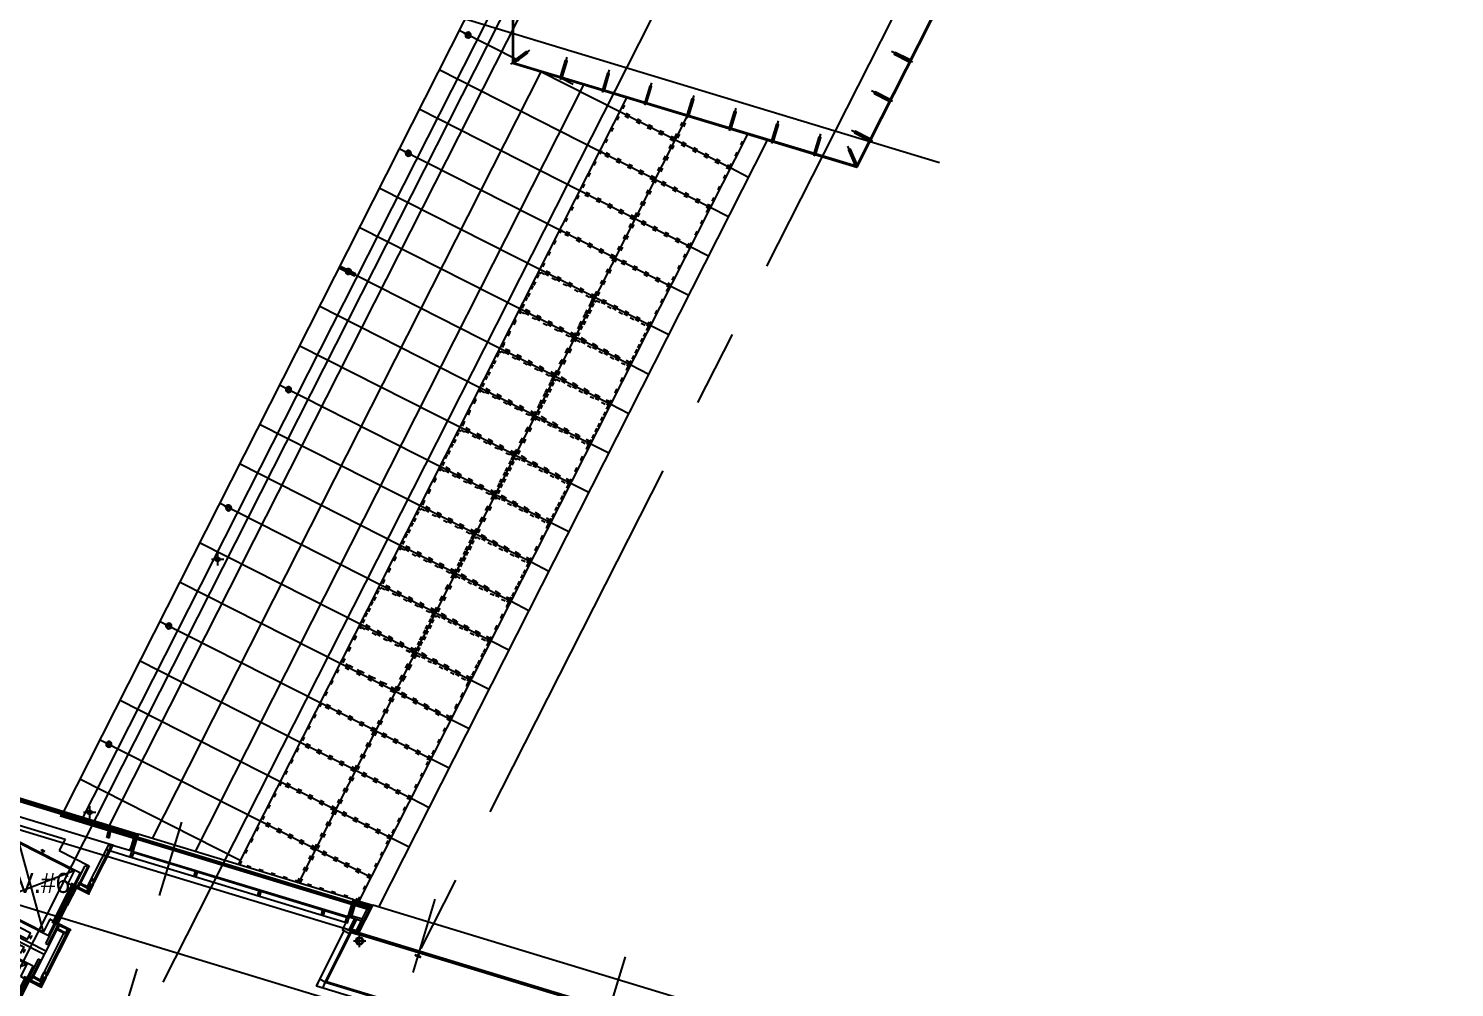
# Model space of a CAD drawing. Header units: metres. Extents: x 854089 to 1083578, y 553449 to 701949.
# Drawn here: x 928750 to 964272, y 608167 to 632047 of the extents above; entities that cross this region are included whole.
import ezdxf
from ezdxf.enums import TextEntityAlignment as Align

# ---------------------------------------------------------------- set-up
doc = ezdxf.new("R2010")
doc.units = ezdxf.units.M
doc.header["$LTSCALE"] = 300
for name, pattern in [('CEN', [62, 60, -1, 0, -1]), ('CENTER', [50.8, 31.75, -6.35, 6.35, -6.35]), ('H2', [0.5, 0.25, -0.25]), ('HID', [2.2, 1.5, -0.7]), ('HIDDEN-1', [1.4, 0.35, -0.7, 0.35])]:
    doc.linetypes.add(name, pattern=pattern)
doc.layers.get('Defpoints').update_dxf_attribs({"color": 8})
for name, color, linetype in [('A-CEN', 1, 'CEN'), ('A-CEN-1', 1, 'Continuous'), ('A-CIRC', 6, 'Continuous'), ('A-ELE-3', 3, 'Continuous'), ('A-ELE-4', 4, 'Continuous'), ('A-ELE-9', 9, 'Continuous'), ('A-ELEV-FIXT', 5, 'Continuous'), ('A-HAT-253', 253, 'Continuous'), ('A-HID', 8, 'HID'), ('A-STL1', 4, 'Continuous'), ('A-TXT-S', 3, 'Continuous'), ('A-WAL-DW', 7, 'Continuous'), ('A-WALL-CONC', 2, 'Continuous'), ('A-WIN', 4, 'Continuous'), ('A-WIN-GLASS', 4, 'Continuous'), ('KUK-WALL-DRYWALL', 4, 'Continuous'), ('KUK-WALL-FIN 1', 30, 'Continuous'), ('RS', 7, 'Continuous')]:
    doc.layers.add(name, color=color, linetype=linetype)
doc.layers.add('area', color=7, linetype='Continuous', true_color=0xc0a0de)
doc.styles.add('돋움', font='')
doc.styles.get('돋움').set_extended_font_data('Dotum')

# ---------------------------------------------------------------- blocks, each defined once
blk = doc.blocks.new('고리-flat-7')
at = {"layer": 'A-ELE-9'}
for p, q in [((1767847, -1238265), (1767818, -1238361)), ((1767859, -1238269), (1767830, -1238364)), ((1767847, -1238265), (1767859, -1238269)), ((1767770, -1238336), (1767821, -1238352)), ((1767775, -1238318), (1767826, -1238334)), ((1767818, -1238361), (1767830, -1238364)), ((1767832, -1238355), (1767884, -1238371)), ((1767838, -1238337), (1767889, -1238353))]:
    blk.add_line(p, q, dxfattribs=at)
for centre, start, end in [((1767772, -1238327), 73.12, 253.12), ((1767886, -1238362), 253.12, 73.12)]:
    blk.add_arc(centre, 9.5, start, end, dxfattribs=at)
blk = doc.blocks.new('elev')
at = {"layer": 'A-ELEV-FIXT'}
for p, q in [((1329627, 417865), (1330136, 419540)), ((1330136, 419540), (1331783, 419040)), ((1329659, 417882), (1330152, 419509)), ((1330152, 419509), (1331626, 419062)), ((1330733, 419433), (1330735, 419439)), ((1330766, 419418), (1330734, 419430)), ((1330820, 419413), (1330735, 419439)), ((1330752, 419370), (1330761, 419400)), ((1330752, 419369), (1330752, 419370)), ((1330766, 419365), (1330752, 419369)), ((1330761, 419400), (1330765, 419402)), ((1330765, 419402), (1330768, 419414)), ((1330766, 419418), (1330768, 419414)), ((1330766, 419365), (1330767, 419365)), ((1330767, 419365), (1330776, 419395)), ((1330774, 419399), (1330778, 419411)), ((1330776, 419395), (1330774, 419399)), ((1330782, 419413), (1330778, 419411)), ((1330815, 419406), (1330782, 419413)), ((1330818, 419408), (1330820, 419413)), ((1331243, 417156), (1331873, 419232)), ((1331931, 419215), (1331787, 418741)), ((1331931, 419215), (1331873, 419232)), ((1331275, 417366), (1331783, 419040)), ((1331626, 419062), (1331524, 418727)), ((1331478, 418219), (1331635, 418736)), ((1331508, 418210), (1331665, 418727)), ((1331617, 418699), (1331524, 418727)), ((1331722, 418710), (1331565, 418193)), ((1331760, 418698), (1331603, 418181)), ((1331617, 418699), (1331635, 418758)), ((1331665, 418727), (1331635, 418736)), ((1331722, 418710), (1331760, 418698)), ((1331321, 417702), (1331478, 418218)), ((1331351, 417693), (1331508, 418209)), ((1331408, 417676), (1331565, 418192)), ((1331446, 417664), (1331603, 418180)), ((1331565, 418193), (1331603, 418181)), ((1331565, 418192), (1331603, 418180)), ((1329627, 417865), (1331275, 417366)), ((1329659, 417882), (1331132, 417435)), ((1331234, 417770), (1331132, 417435)), ((1331327, 417742), (1331234, 417770)), ((1329968, 417482), (1329974, 417503)), ((1329971, 417481), (1329977, 417502)), ((1329976, 417473), (1329972, 417475)), ((1329977, 417477), (1329973, 417478)), ((1329976, 417473), (1329977, 417477)), ((1329981, 417524), (1329987, 417545)), ((1330025, 417491), (1329981, 417504)), ((1330026, 417494), (1329982, 417507)), ((1329984, 417524), (1329990, 417544)), ((1330028, 417503), (1329985, 417517)), ((1330029, 417507), (1329986, 417520)), ((1329997, 417545), (1329994, 417546)), ((1329998, 417548), (1329995, 417549)), ((1329997, 417545), (1329998, 417548)), ((1330183, 417622), (1330182, 417617)), ((1330267, 417591), (1330182, 417617)), ((1330220, 417617), (1330186, 417624)), ((1330220, 417617), (1330224, 417619)), ((1330227, 417631), (1330224, 417619)), ((1330227, 417631), (1330224, 417619)), ((1330234, 417665), (1330225, 417635)), ((1330234, 417665), (1330225, 417635)), ((1330225, 417635), (1330227, 417631)), ((1330225, 417635), (1330227, 417631)), ((1330237, 417628), (1330233, 417616)), ((1330237, 417628), (1330233, 417616)), ((1330235, 417612), (1330233, 417616)), ((1330236, 417665), (1330234, 417665)), ((1330236, 417665), (1330234, 417665)), ((1330267, 417599), (1330235, 417612)), ((1330236, 417665), (1330249, 417661)), ((1330249, 417661), (1330236, 417665)), ((1330241, 417630), (1330237, 417628)), ((1330241, 417630), (1330237, 417628)), ((1330250, 417660), (1330241, 417630)), ((1330250, 417660), (1330241, 417630)), ((1330249, 417661), (1330250, 417660)), ((1330249, 417661), (1330250, 417660)), ((1330268, 417596), (1330267, 417591)), ((1331300, 417138), (1331445, 417613)), ((1331327, 417742), (1331309, 417683)), ((1331351, 417693), (1331321, 417702)), ((1331408, 417676), (1331446, 417664)), ((1330806, 417254), (1330849, 417241)), ((1330807, 417257), (1330850, 417244)), ((1330810, 417266), (1330853, 417253)), ((1330811, 417269), (1330854, 417256)), ((1330838, 417217), (1330839, 417220)), ((1330838, 417217), (1330842, 417216)), ((1330839, 417220), (1330843, 417219)), ((1330845, 417216), (1330851, 417237)), ((1330848, 417215), (1330855, 417236)), ((1330858, 417258), (1330864, 417279)), ((1330859, 417284), (1330860, 417287)), ((1330859, 417284), (1330862, 417283)), ((1330860, 417287), (1330863, 417286)), ((1330861, 417257), (1330867, 417278)), ((1331300, 417138), (1331243, 417156))]:
    blk.add_line(p, q, dxfattribs=at)
at = {"layer": 'A-ELEV-FIXT', "color": 8}
for p, q in [((1331132, 417435), (1330152, 419509)), ((1331626, 419062), (1329659, 417882))]:
    blk.add_line(p, q, dxfattribs=at)
at = {"layer": 'A-ELEV-FIXT'}
blk.add_lwpolyline([(1330060, 417578), (1330010, 417415), (1330776, 417183), (1330825, 417345)], close=True, dxfattribs=at)
for centre, radius, start, end in [((1329974, 417481), 6.2, 163.12, 253.12), ((1329974, 417481), 3, 163.12, 253.12), ((1329980, 417501), 6.2, 73.12, 163.12), ((1329980, 417501), 3, 73.12, 163.12), ((1329987, 417523), 6.2, 163.12, 253.12), ((1329987, 417523), 3, 163.12, 253.12), ((1329993, 417543), 6.2, 73.12, 163.12), ((1329993, 417543), 3, 73.12, 163.12), ((1330027, 417499), 8.2, 253.12, 73.12), ((1330027, 417499), 5, 253.12, 73.12), ((1330186, 417622), 2.5, 76.5293, 163.12), ((1330266, 417597), 2.5, 343.12, 69.7107), ((1330808, 417262), 8.2, 73.12, 253.12), ((1330808, 417262), 5, 73.12, 253.12), ((1330844, 417222), 6.2, 253.12, 343.12), ((1330844, 417222), 3, 253.12, 343.12), ((1330849, 417238), 3, 343.12, 73.12), ((1330849, 417238), 6.2, 343.12, 73.12), ((1330855, 417259), 6.2, 253.12, 343.12), ((1330855, 417259), 3, 253.12, 343.12), ((1330861, 417280), 3, 343.12, 73.12), ((1330861, 417280), 6.2, 343.12, 73.12)]:
    blk.add_arc(centre, radius, start, end, dxfattribs=at)
at = {"layer": 'A-ELEV-FIXT', "extrusion": (0, 0, -1)}
for centre, major_axis, start_param, end_param in [((1330735, 419433), (-1.18, 2.2), 3.986495, 5.497787), ((1330816, 419408), (-2.2, -1.18), 3.926991, 5.438283)]:
    blk.add_ellipse(centre, major_axis=major_axis, ratio=1, start_param=start_param, end_param=end_param, dxfattribs=at)
blk = doc.blocks.new('고리1')
at = {"layer": 'A-ELE-9'}
blk.add_lwpolyline([(2588448, 90602), (2588460, 90602), (2588460, 90502), (2588448, 90502)], close=True, dxfattribs=at)
for radius, start, end in [(69, 274.9885, 265.0115), (50, 276.8921, 263.1079)]:
    blk.add_arc((2588454, 90612), radius, start, end, dxfattribs=at)

msp = doc.modelspace()

# ---------------------------------------------------------------- hatches: boundary and pattern name
at = {"layer": 'KUK-WALL-FIN 1'}
h = msp.add_hatch(color=252, dxfattribs=at)
h.dxf.hatch_style = 1
h.paths.add_polyline_path([(930341.6, 610729.2), (930377.7, 610800.5), (930382.2, 610798.3), (930346, 610726.9)])
h = msp.add_hatch(color=252, dxfattribs=at)
h.dxf.hatch_style = 1
h.paths.add_polyline_path([(929165.9, 608410.2), (929202, 608481.5), (929206.5, 608479.3), (929170.3, 608407.9)])

# ---------------------------------------------------------------- linework, layer by layer
at = {"color": 252, "linetype": 'H2', "const_width": 100, "elevation": 0}
msp.add_lwpolyline([(929538.4, 612467.7), (937280.8, 610118.4)], dxfattribs=at)
at = {"layer": 'A-CEN'}
for p, q in [((933307.2, 618829.7, 0), (933616.2, 618829.7, 0)), ((933461.7, 618675.2, 0), (933461.7, 618984.2, 0)), ((930120.1, 612530.7, 0), (930429.1, 612530.7, 0)), ((930274.6, 612376.2, 0), (930274.6, 612685.2, 0)), ((936843.9, 609326.5, 0), (937152.9, 609326.5, 0)), ((936843.9, 609326.5, 0), (937152.9, 609326.5, 0)), ((936843.9, 609326.5, 0), (937152.9, 609326.5, 0)), ((936998.4, 609172, 0), (936998.4, 609481, 0)), ((936998.4, 609172, 0), (936998.4, 609481, 0)), ((936998.4, 609172, 0), (936998.4, 609481, 0))]:
    msp.add_line(p, q, dxfattribs=at)
at = {"layer": 'A-CEN-1', "linetype": 'CENTER'}
for p, q in [((951443.4, 634626.6), (938490.3, 609077.3)), ((924267.9, 584937), (932724.4, 612805.5)), ((930583.6, 583020.5), (939040.1, 610889.1)), ((935320.3, 581583.2), (943776.8, 609451.8))]:
    msp.add_line(p, q, dxfattribs=at)
at = {"layer": 'A-CEN-1', "linetype": 'Continuous'}
for p, q in [((941593.4, 634426.6), (926243.3, 604149.3)), ((944997.5, 633742.7), (932097.3, 608297.7)), ((937795.1, 632854), (951443.4, 628712.5)), ((917731.6, 615376.4), (964690.2, 601127.2)), ((917209, 613653.9), (964167.6, 599404.7))]:
    msp.add_line(p, q, dxfattribs=at)
at = {"layer": 'A-CIRC'}
for centre, radius in [((933461.7, 618829.7, 0), 50), ((930274.6, 612530.7, 0), 50), ((936998.4, 609326.5, 0), 93.8), ((936998.4, 609326.5, 0), 93.7), ((936998.4, 609326.5, 0), 75), ((936998.4, 609326.5, 0), 75)]:
    msp.add_circle(centre, radius, dxfattribs=at)
at = {"layer": 'A-ELE-3', "color": 3}
for p, q in [((958865.7, 603678.3, 0), (937329, 610213.5, 0)), ((947494.7, 606292.8, 0), (936961.7, 609488.9, 0))]:
    msp.add_line(p, q, dxfattribs=at)
at = {"layer": 'A-ELE-9'}
for p, q in [((929137.7, 608985, 0), (926577.2, 610283.2, 0)), ((929183, 609074.2, 0), (926606.7, 610380.3, 0))]:
    msp.add_line(p, q, dxfattribs=at)
at = {"layer": 'A-HAT-253'}
for p, q in [((930770.1, 612203.7, 0), (940969.4, 632321.3, 0)), ((940969.4, 631240.5, 0), (939475.3, 631998, 0)), ((931838.9, 611879.4, 0), (941517.5, 630969.8, 0)), ((942979.4, 628988.2, 0), (938977.9, 631016.9, 0)), ((943476.8, 629969.3, 0), (941479.4, 630981.9, 0)), ((932907.8, 611555.1, 0), (942587.3, 630647.3, 0)), ((942013.8, 630821.6, 0), (942321.1, 630665.7, 0)), ((935482.8, 610773.7, 0), (945164.8, 629871, 0)), ((942482, 628007, 0), (938480.5, 630035.8, 0)), ((946241.8, 628567.5, 0), (943476.8, 629969.3, 0)), ((941984.6, 627025.9, 0), (937983, 629054.6, 0)), ((945744.4, 627586.4, 0), (942979.4, 628988.2, 0)), ((946687.7, 628341.4, 0), (946241.8, 628567.5, 0)), ((941487.2, 626044.8, 0), (937485.6, 628073.5, 0)), ((945246.9, 626605.3, 0), (942482, 628007, 0)), ((946190.3, 627360.3, 0), (945744.4, 627586.4, 0)), ((940989.8, 625063.7, 0), (936988.2, 627092.4, 0)), ((944749.5, 625624.1, 0), (941984.6, 627025.9, 0)), ((945692.9, 626379.2, 0), (945246.9, 626605.3, 0)), ((940492.4, 624082.6, 0), (936490.8, 626111.3, 0)), ((944252.1, 624643, 0), (941487.2, 626044.8, 0)), ((945195.5, 625398, 0), (944749.5, 625624.1, 0)), ((939994.9, 623101.5, 0), (935993.4, 625130.2, 0)), ((943754.7, 623661.9, 0), (940989.8, 625063.7, 0)), ((944698.1, 624416.9, 0), (944252.1, 624643, 0)), ((939497.5, 622120.4, 0), (935496, 624149.1, 0)), ((943257.3, 622680.8, 0), (940492.4, 624082.6, 0)), ((944200.7, 623435.8, 0), (943754.7, 623661.9, 0)), ((939000.1, 621139.2, 0), (934998.6, 623168, 0)), ((942759.9, 621699.7, 0), (939994.9, 623101.5, 0)), ((943703.3, 622454.7, 0), (943257.3, 622680.8, 0)), ((938502.7, 620158.1, 0), (934501.2, 622186.9, 0)), ((942262.5, 620718.6, 0), (939497.5, 622120.4, 0)), ((943205.9, 621473.6, 0), (942759.9, 621699.7, 0)), ((938005.3, 619177, 0), (934003.8, 621205.7, 0)), ((941765.1, 619737.5, 0), (939000.1, 621139.2, 0)), ((942708.4, 620492.5, 0), (942262.5, 620718.6, 0)), ((937507.9, 618195.9, 0), (933506.4, 620224.6, 0)), ((941267.7, 618756.3, 0), (938502.7, 620158.1, 0)), ((942211, 619511.4, 0), (941765.1, 619737.5, 0)), ((937010.5, 617214.8, 0), (933008.9, 619243.5, 0)), ((940770.3, 617775.2, 0), (938005.3, 619177, 0)), ((941713.6, 618530.2, 0), (941267.7, 618756.3, 0)), ((936513.1, 616233.7, 0), (932511.5, 618262.4, 0)), ((940272.8, 616794.1, 0), (937507.9, 618195.9, 0)), ((941216.2, 617549.1, 0), (940770.3, 617775.2, 0)), ((936015.7, 615252.6, 0), (932014.1, 617281.3, 0)), ((939775.4, 615813, 0), (937010.5, 617214.8, 0)), ((940718.8, 616568, 0), (940272.8, 616794.1, 0)), ((935518.3, 614271.5, 0), (931516.7, 616300.2, 0)), ((939278, 614831.9, 0), (936513.1, 616233.7, 0)), ((940221.4, 615586.9, 0), (939775.4, 615813, 0)), ((935020.8, 613290.3, 0), (931019.3, 615319.1, 0)), ((938780.6, 613850.8, 0), (936015.7, 615252.6, 0)), ((939724, 614605.8, 0), (939278, 614831.9, 0)), ((934523.4, 612309.2, 0), (930521.9, 614337.9, 0)), ((938283.2, 612869.7, 0), (935518.3, 614271.5, 0)), ((939226.6, 613624.7, 0), (938780.6, 613850.8, 0)), ((934026, 611328.1, 0), (930024.5, 613356.8, 0)), ((937785.8, 611888.5, 0), (935020.8, 613290.3, 0)), ((938729.2, 612643.6, 0), (938283.2, 612869.7, 0)), ((937288.4, 610907.4, 0), (934523.4, 612309.2, 0)), ((938231.8, 611662.5, 0), (937785.8, 611888.5, 0))]:
    msp.add_line(p, q, dxfattribs=at)
at = {"layer": 'A-HID', "linetype": 'HIDDEN-1'}
for p, q in [((934013.1, 611219.7, 0), (943701.1, 630328.7, 0)), ((935454, 610799.9, 0), (945136.1, 629897.3, 0)), ((935526.9, 610777.8, 0), (945209.1, 629875.4, 0)), ((946224.8, 628534, 0), (943459.9, 629935.8, 0)), ((946258.7, 628600.9, 0), (943493.8, 630002.7, 0)), ((936952.5, 610327.8, 0), (946634.8, 629425.6, 0)), ((945727.4, 627552.9, 0), (942962.4, 628954.7, 0)), ((945761.3, 627619.8, 0), (942996.4, 629021.6, 0)), ((945263.9, 626638.7, 0), (942499, 628040.5, 0)), ((945230, 626571.8, 0), (942465, 627973.6, 0)), ((944732.6, 625590.7, 0), (941967.6, 626992.5, 0)), ((944766.5, 625657.6, 0), (942001.5, 627059.4, 0)), ((944235.2, 624609.6, 0), (941470.2, 626011.4, 0)), ((944269.1, 624676.5, 0), (941504.1, 626078.3, 0)), ((943737.8, 623628.5, 0), (940972.8, 625030.3, 0)), ((943771.7, 623695.4, 0), (941006.7, 625097.1, 0)), ((943240.3, 622647.4, 0), (940475.4, 624049.1, 0)), ((943274.3, 622714.2, 0), (940509.3, 624116, 0)), ((942742.9, 621666.2, 0), (939978, 623068, 0)), ((942776.9, 621733.1, 0), (940011.9, 623134.9, 0)), ((942245.5, 620685.1, 0), (939480.6, 622086.9, 0)), ((942279.4, 620752, 0), (939514.5, 622153.8, 0)), ((941748.1, 619704, 0), (938983.2, 621105.8, 0)), ((941782, 619770.9, 0), (939017.1, 621172.7, 0)), ((941250.7, 618722.9, 0), (938485.8, 620124.7, 0)), ((941284.6, 618789.8, 0), (938519.7, 620191.6, 0)), ((940787.2, 617808.7, 0), (938022.3, 619210.5, 0)), ((940753.3, 617741.8, 0), (937988.4, 619143.6, 0)), ((940255.9, 616760.7, 0), (937490.9, 618162.5, 0)), ((940289.8, 616827.6, 0), (937524.9, 618229.4, 0)), ((939758.5, 615779.6, 0), (936993.5, 617181.3, 0)), ((939792.4, 615846.5, 0), (937027.4, 617248.2, 0)), ((939261.1, 614798.4, 0), (936496.1, 616200.2, 0)), ((939295, 614865.3, 0), (936530, 616267.1, 0)), ((938797.6, 613884.2, 0), (936032.6, 615286, 0)), ((938763.7, 613817.3, 0), (935998.7, 615219.1, 0)), ((938266.3, 612836.2, 0), (935501.3, 614238, 0)), ((938300.2, 612903.1, 0), (935535.2, 614304.9, 0)), ((937768.8, 611855.1, 0), (935003.9, 613256.9, 0)), ((937802.8, 611922, 0), (935037.8, 613323.8, 0)), ((937271.4, 610874, 0), (934506.5, 612275.8, 0)), ((937305.3, 610940.9, 0), (934540.4, 612342.7, 0)), ((937002.7, 610343.8, 0), (933990.4, 611257.9, 0))]:
    msp.add_line(p, q, dxfattribs=at)
at = {"layer": 'A-HID', "linetype": 'HIDDEN-1', "elevation": 0}
for points in [[(941509.2, 625977.6), (942802.4, 625321.9), (942350.3, 624430), (941057, 625085.7)], [(942891.6, 625276.7), (944184.9, 624621), (943732.7, 623729.1), (942439.4, 624384.8)], [(941011.8, 624996.5), (942305, 624340.8), (941852.8, 623448.9), (940559.6, 624104.6)], [(942394.2, 624295.6), (943687.5, 623639.9), (943235.3, 622748), (941942, 623403.7)], [(940514.3, 624015.4), (941807.6, 623359.7), (941355.4, 622467.8), (940062.2, 623123.5)], [(941896.8, 623314.5), (943190.1, 622658.8), (942737.9, 621766.9), (941444.6, 622422.6)], [(940016.9, 623034.3), (941310.2, 622378.6), (940858, 621486.7), (939564.7, 622142.3)], [(939519.5, 622053.2), (940812.8, 621397.5), (940360.6, 620505.6), (939067.3, 621161.2)], [(941399.4, 622333.4), (942692.7, 621677.7), (942240.5, 620785.8), (940947.2, 621441.5)], [(940902, 621352.3), (942195.3, 620696.6), (941743.1, 619804.7), (940449.8, 620460.3)], [(939022.1, 621072), (940315.4, 620416.4), (939863.2, 619524.4), (938569.9, 620180.1)], [(940404.6, 620371.1), (941697.9, 619715.5), (941245.7, 618823.6), (939952.4, 619479.2)], [(938524.7, 620090.9), (939818, 619435.3), (939365.8, 618543.3), (938072.5, 619199)], [(939907.2, 619390), (941200.5, 618734.4), (940748.3, 617842.4), (939455, 618498.1)], [(938027.3, 619109.8), (939320.6, 618454.1), (938868.4, 617562.2), (937575.1, 618217.9)], [(937529.9, 618128.7), (938823.2, 617473), (938371, 616581.1), (937077.7, 617236.8)], [(939409.8, 618408.9), (940703.1, 617753.2), (940250.9, 616861.3), (938957.6, 617517)], [(938912.4, 617427.8), (940205.6, 616772.1), (939753.5, 615880.2), (938460.2, 616535.9)], [(937032.5, 617147.6), (938325.8, 616491.9), (937873.6, 615600), (936580.3, 616255.7)], [(936590.4, 616259), (937035.8, 617137.5), (938401.7, 616445), (937956.3, 615566.5)], [(938415, 616446.7), (939708.2, 615791), (939256, 614899.1), (937962.8, 615554.8)]]:
    msp.add_lwpolyline(points, close=True, dxfattribs=at)
at = {"layer": 'A-STL1', "color": 8}
for p, q in [((919420.4, 615616.4, 0), (931442.4, 611968.4, 0)), ((919446.3, 615608.5, 0), (930828.4, 612154.7, 0)), ((919431.7, 615560.7, 0), (931427.9, 611920.5, 0)), ((930729.7, 612001.8, 0), (930766, 612121.4, 0)), ((930777.5, 611987.2, 0), (930813.8, 612106.9, 0)), ((931394.6, 611982.9, 0), (931272.6, 611581, 0)), ((931442.4, 611968.4, 0), (931320.5, 611566.5, 0)), ((936858.6, 610324.9, 0), (936736.6, 609923, 0)), ((936906.4, 610310.4, 0), (936784.5, 609908.4, 0)), ((936844.1, 610277, 0), (937263.1, 610149.9, 0)), ((936858.6, 610324.9, 0), (937286.1, 610195.1, 0)), ((936736.6, 609923, 0), (937044.6, 609829.5, 0)), ((936751.1, 609970.8, 0), (937067.6, 609874.8, 0)), ((936920.7, 609585, 0), (937214.5, 610164.6, 0)), ((936946.3, 609524.9, 0), (937286.1, 610195.1, 0)), ((936780.7, 609575.2, 0), (936946.3, 609524.9, 0)), ((936803.6, 609620.5, 0), (936920.7, 609585, 0))]:
    msp.add_line(p, q, dxfattribs=at)
at = {"layer": 'A-STL1'}
for p, q in [((919426.3, 615645.9, 0), (931479.9, 611988.4, 0)), ((919428.3, 615642.2, 0), (931476.1, 611986.4, 0)), ((931476.1, 611986.4, 0), (931346.3, 611558.6, 0)), ((931479.9, 611988.4, 0), (931349.2, 611557.7, 0)), ((936838.6, 610362.3, 0), (936707.9, 609931.7, 0)), ((936840.6, 610358.5, 0), (936710.8, 609930.8, 0)), ((936838.6, 610362.3, 0), (937329, 610213.5, 0)), ((936840.6, 610358.5, 0), (937324.7, 610211.6, 0)), ((936960.1, 609492.5, 0), (937324.7, 610211.6, 0)), ((936961.7, 609488.9, 0), (937329, 610213.5, 0)), ((936762, 609538.4, 0), (936768.3, 609550.7, 0)), ((936762, 609538.4, 0), (936764.7, 609537.1, 0)), ((936764.7, 609537.1, 0), (936769.8, 609547.1, 0)), ((936768.3, 609550.7, 0), (936960.1, 609492.5, 0)), ((936769.8, 609547.1, 0), (936961.7, 609488.9, 0))]:
    msp.add_line(p, q, dxfattribs=at)
at = {"layer": 'A-STL1', "elevation": 0}
for points in [[(929713.4, 612440.8), (929727.9, 612488.6), (929775.8, 612474.1), (929761.2, 612426.3), (929713.4, 612440.8)], [(930766, 612121.4), (930780.5, 612169.2), (930828.4, 612154.7), (930813.8, 612106.9), (930766, 612121.4)], [(930700.7, 611906.1), (930729.7, 612001.8), (930777.5, 611987.2), (930748.5, 611891.5), (930700.7, 611906.1)], [(931380.1, 611935), (931394.6, 611982.9), (931442.4, 611968.4), (931427.9, 611920.5), (931380.1, 611935)], [(931272.6, 611581), (931287.2, 611628.8), (931335, 611614.3), (931320.5, 611566.5), (931272.6, 611581)], [(936844.1, 610277), (936858.6, 610324.9), (936906.4, 610310.4), (936891.9, 610262.5), (936844.1, 610277)], [(936736.6, 609923), (936751.1, 609970.8), (936799, 609956.3), (936784.5, 609908.4), (936736.6, 609923)], [(937215.3, 610164.4), (937229.8, 610212.2), (937277.6, 610197.7), (937263.1, 610149.9), (937215.3, 610164.4)], [(936788.4, 609572.9), (936802.9, 609620.7), (936850.7, 609606.2), (936836.2, 609558.3), (936788.4, 609572.9)], [(936898.4, 609539.5), (936913, 609587.3), (936960.8, 609572.8), (936946.3, 609524.9), (936898.4, 609539.5)]]:
    msp.add_lwpolyline(points, dxfattribs=at)
for points in [[(929715.3, 612441.8), (929728.9, 612486.8), (929773.9, 612473.1), (929760.2, 612428.1)], [(930767.9, 612122.4), (930781.5, 612167.3), (930826.5, 612153.7), (930812.8, 612108.7)], [(930705.7, 611908.7), (930732.4, 611996.8), (930772.6, 611984.6), (930745.8, 611896.5)], [(931381.9, 611936), (931395.6, 611981), (931440.6, 611967.4), (931426.9, 611922.4)], [(931274.5, 611582), (931288.2, 611627), (931333.1, 611613.3), (931319.5, 611568.3)], [(936845.9, 610278), (936859.6, 610323), (936904.5, 610309.4), (936890.9, 610264.4)], [(936738.5, 609924), (936752.1, 609968.9), (936797.1, 609955.3), (936783.5, 609910.3)], [(937217.1, 610165.4), (937230.8, 610210.4), (937275.8, 610196.7), (937262.1, 610151.7)], [(936790.2, 609573.9), (936803.9, 609618.8), (936848.9, 609605.2), (936835.2, 609560.2)], [(936900.3, 609540.5), (936914, 609585.4), (936958.9, 609571.8), (936945.3, 609526.8)]]:
    msp.add_lwpolyline(points, close=True, dxfattribs=at)
at = {"layer": 'A-WAL-DW'}
for p, q in [((930757.4, 611737.3, 0), (931320.5, 611566.5, 0)), ((930688.5, 611601.5, 0), (931276.9, 611422.9, 0)), ((931320.5, 611566.5, 0), (931276.9, 611422.9, 0)), ((936597.2, 609655.6, 0), (936664.4, 609788.1, 0)), ((936731, 609587.8, 0), (936879, 609879.8, 0)), ((936775.6, 609565.2, 0), (936927.6, 609865, 0))]:
    msp.add_line(p, q, dxfattribs=at)
at = {"layer": 'A-WALL-CONC'}
for p, q in [((930757.4, 611737.3, 0), (924415.1, 613661.8, 0)), ((927275.6, 612584.8, 0), (929659.4, 611861.5, 0)), ((929659.4, 611861.5, 0), (929514, 611574.7, 0)), ((930220.5, 610678.4, 0), (930757.4, 611737.3, 0)), ((929514, 611574.7, 0), (930259.2, 611196.9, 0)), ((930259.2, 611196.9, 0), (930042.1, 610768.8, 0)), ((930042.1, 610768.8, 0), (930220.5, 610678.4, 0))]:
    msp.add_line(p, q, dxfattribs=at)
at = {"layer": 'A-WALL-CONC', "elevation": 0}
msp.add_lwpolyline([(929632.7, 609518.9), (929454.3, 609609.3), (928866.4, 608449.8), (929044.8, 608359.4), (929632.7, 609518.9)], dxfattribs=at)
at = {"layer": 'A-WIN', "color": 9}
for q in [(936614.7, 609579.5, 0), (947220, 604781.4, 0)]:
    msp.add_line((935920.5, 608210.1, 0), q, dxfattribs=at)
at = {"layer": 'A-WIN', "color": 7, "elevation": 0}
for points in [[(936783.4, 609527.6), (936762, 609538.4), (936775.6, 609565.2), (936597.2, 609655.6), (936570.1, 609602.1), (936748.5, 609511.7), (936762, 609538.4)], [(936170.4, 608318.2), (936136.1, 608303.6), (936002.3, 608371.4), (935920.5, 608210.1), (936091.9, 608158.1), (936136.1, 608303.6)]]:
    msp.add_lwpolyline(points, dxfattribs=at)
at = {"layer": 'A-WIN-GLASS'}
for p, q in [((956730, 643136.8, 0), (949373.9, 628627.3, 0)), ((956753, 643129, 0), (949386.2, 628598.5, 0)), ((940969.4, 634945.1, 0), (929617.2, 612553.6, 0)), ((940969.4, 633839.3, 0), (930063.2, 612327.5, 0)), ((940802.4, 632826.6, 0), (940802.4, 631186, 0)), ((940826.4, 632826.6, 0), (940826.4, 631203.8, 0)), ((940802.4, 631186, 0), (949386.2, 628598.5, 0)), ((940826.4, 631203.8, 0), (949373.9, 628627.3, 0)), ((933976.7, 611230.7, 0), (943657.4, 630325.4, 0)), ((936988.9, 610316.7, 0), (946672.3, 629416.6, 0)), ((937474.7, 610169.3, 0), (947158.2, 629269.4, 0)), ((938283.2, 612869.7, 0), (935518.3, 614271.5, 0)), ((931334.3, 611405.5, 0), (936635.6, 609796.9, 0)), ((931370.9, 611526.1, 0), (936672.2, 609917.4, 0)), ((931377.9, 611549, 0), (936679.2, 609940.4, 0)), ((936136.1, 608303.6, 0), (936762.1, 609538.4, 0)), ((936170.4, 608318.2, 0), (936783.5, 609527.5, 0)), ((936136.1, 608303.6, 0), (938052.9, 607721.9, 0)), ((936170.4, 608318.2, 0), (938083.8, 607737.6, 0))]:
    msp.add_line(p, q, dxfattribs=at)
at = {"layer": 'A-WIN-GLASS', "color": 9}
msp.add_line((936838.6, 610362.3, 0), (931479.9, 611988.4, 0), dxfattribs=at)
at = {"layer": 'A-WIN-GLASS', "color": 5}
for p, q in [((947503.4, 606321.5, 0), (936975.4, 609516.1, 0)), ((947506.9, 606332.9, 0), (936981, 609527, 0))]:
    msp.add_line(p, q, dxfattribs=at)
at = {"layer": 'A-WIN-GLASS', "elevation": 0}
for points in [[(940826.4, 631235), (940856.2, 631194.8), (941177.3, 631433.4), (941147.5, 631473.5), (940826.4, 631235)], [(942001.8, 630867.3), (942049.6, 630852.9), (942165.1, 631235.8), (942117.2, 631250.3), (942001.8, 630867.3)], [(950673.5, 631228.4), (950696.2, 631273), (950339.4, 631453.9), (950316.8, 631409.3), (950673.5, 631228.4)], [(943055, 630549.8), (943102.8, 630535.4), (943218.3, 630918.4), (943170.4, 630932.8), (943055, 630549.8)], [(944108.2, 630232.3), (944156, 630217.9), (944271.5, 630600.9), (944223.6, 630615.3), (944108.2, 630232.3)], [(945161.3, 629914.9), (945209.2, 629900.4), (945324.7, 630283.4), (945276.8, 630297.9), (945161.3, 629914.9)], [(950176.1, 630247.3), (950198.7, 630291.9), (949842, 630472.7), (949819.4, 630428.1), (950176.1, 630247.3)], [(946214.5, 629597.4), (946262.4, 629583), (946377.9, 629966), (946330, 629980.4), (946214.5, 629597.4)], [(947267.7, 629279.9), (947315.6, 629265.5), (947431, 629648.5), (947383.2, 629662.9), (947267.7, 629279.9)], [(949678.7, 629266.2), (949701.3, 629310.8), (949344.6, 629491.6), (949322, 629447), (949678.7, 629266.2)], [(948320.9, 628962.5), (948368.8, 628948), (948484.2, 629331), (948436.4, 629345.4), (948320.9, 628962.5)], [(949335, 628654.7), (949380.9, 628674.4), (949223.6, 629042.1), (949177.6, 629022.4), (949335, 628654.7)], [(936539.7, 626117.1), (936517.1, 626072.5), (936873.9, 625891.6), (936896.5, 625936.2), (936539.7, 626117.1)], [(931320.5, 611566.5), (931276.9, 611422.9), (931334.3, 611405.5), (931377.9, 611549), (931320.5, 611566.5)], [(932901, 611061.8), (932864.4, 610941.2), (932921.9, 610923.8), (932958.4, 611044.3), (932901, 611061.8)], [(934488.6, 610580), (934452, 610459.5), (934509.4, 610442), (934546, 610562.6), (934488.6, 610580)], [(936076.1, 610098.3), (936039.5, 609977.8), (936096.9, 609960.3), (936133.5, 610080.9), (936076.1, 610098.3)], [(936679.2, 609940.4), (936635.6, 609796.9), (936693.1, 609779.4), (936736.6, 609923), (936679.2, 609940.4)], [(936679.2, 609940.4), (936635.6, 609796.9), (936693.1, 609779.4), (936736.6, 609923), (936679.2, 609940.4)]]:
    msp.add_lwpolyline(points, dxfattribs=at)
at = {"layer": 'area'}
msp.add_line((938283.2, 612869.7, 0), (935518.3, 614271.5, 0), dxfattribs=at)
at = {"layer": 'Defpoints'}
for p, q in [((940765.7, 631158.7, 0), (941238, 631509.7, 0)), ((941998.5, 630769.8, 0), (942168.4, 631333.3, 0)), ((950768.9, 631208.1, 0), (950244, 631474.2, 0)), ((943051.7, 630452.4, 0), (943221.5, 631015.8, 0)), ((944104.9, 630134.9, 0), (944274.7, 630698.3, 0)), ((945158.1, 629817.4, 0), (945327.9, 630380.9, 0)), ((950271.5, 630226.9, 0), (949746.6, 630493.1, 0)), ((946211.3, 629500, 0), (946381.1, 630063.4, 0)), ((947264.5, 629182.5, 0), (947434.3, 629745.9, 0)), ((949774.1, 629245.8, 0), (949249.2, 629511.9, 0)), ((948317.7, 628865, 0), (948487.5, 629428.5, 0)), ((949395, 628577.9, 0), (949163.5, 629118.9, 0))]:
    msp.add_line(p, q, dxfattribs=at)
at = {"layer": 'KUK-WALL-DRYWALL'}
for p, q in [((930804.5, 611686.5, 0), (930741.3, 611705.7, 0)), ((930364.4, 610818.5, 0), (930804.5, 611686.5, 0)), ((930048, 610765.9, 0), (930251.8, 610662.6, 0)), ((930211.4, 610516.7, 0), (930319.2, 610729.3, 0)), ((930378, 610845.2, 0), (930320, 610874.6, 0)), ((929188.7, 608499.5, 0), (929757.8, 609621.9, 0)), ((929690.7, 609489.5, 0), (929454.3, 609609.4, 0)), ((929202.3, 608526.2, 0), (929144.3, 608555.7, 0)), ((928872.4, 608446.9, 0), (929076.1, 608343.6, 0)), ((929035.7, 608197.7, 0), (929143.5, 608410.3, 0))]:
    msp.add_line(p, q, dxfattribs=at)
at = {"layer": 'KUK-WALL-DRYWALL', "elevation": 0}
for points in [[(930034.5, 610739.1), (930238.2, 610635.8), (930198.2, 610557), (929994.5, 610660.3), (930034.5, 610739.1)], [(930247.7, 610731.9), (930278.9, 610716.1), (930238.2, 610635.8)], [(929473.7, 609633.1), (929677.5, 609529.9), (929717.4, 609608.7), (929513.7, 609712), (929473.7, 609633.1)], [(928858.8, 608420.1), (929062.5, 608316.8), (929022.5, 608238), (928818.8, 608341.3), (928858.8, 608420.1)], [(929072, 608412.9), (929103.2, 608397.1), (929062.5, 608316.8)]]:
    msp.add_lwpolyline(points, dxfattribs=at)
at = {"layer": 'KUK-WALL-DRYWALL', "color": 1, "elevation": 0}
for points in [[(930007.7, 610752.7), (930021.3, 610779.4), (930048, 610765.9), (930034.5, 610739.1), (930007.7, 610752.7), (930048, 610765.9), (930034.5, 610739.1), (930021.3, 610779.4)], [(930238.2, 610635.8), (930251.8, 610662.6), (930278.5, 610649), (930265, 610622.3), (930238.2, 610635.8), (930278.5, 610649), (930265, 610622.3), (930251.8, 610662.6)], [(930247.7, 610731.9), (930261.2, 610758.7), (930288, 610745.1), (930274.4, 610718.4), (930247.7, 610731.9), (930288, 610745.1), (930274.4, 610718.4), (930261.2, 610758.7)], [(930278.9, 610716.1), (930292.5, 610742.9), (930319.2, 610729.3), (930305.7, 610702.5), (930278.9, 610716.1), (930319.2, 610729.3), (930305.7, 610702.5), (930292.5, 610742.9)], [(930320, 610874.6), (930306.4, 610847.9), (930333.2, 610834.3), (930346.8, 610861.1), (930320, 610874.6), (930333.2, 610834.3), (930346.8, 610861.1), (930306.4, 610847.9)], [(930351.2, 610858.8), (930337.7, 610832.1), (930364.4, 610818.5), (930378, 610845.2), (930351.2, 610858.8), (930364.4, 610818.5), (930378, 610845.2), (930337.7, 610832.1)], [(930184.7, 610530.2), (930198.2, 610557), (930225, 610543.4), (930211.4, 610516.7), (930184.7, 610530.2), (930225, 610543.4), (930211.4, 610516.7), (930198.2, 610557)], [(929447, 609646.7), (929433.4, 609620), (929460.2, 609606.4), (929473.7, 609633.1), (929447, 609646.7), (929460.2, 609606.4), (929473.7, 609633.1), (929433.4, 609620)], [(929500.5, 609752.3), (929487, 609725.6), (929513.7, 609712), (929527.3, 609738.7), (929500.5, 609752.3), (929513.7, 609712), (929527.3, 609738.7), (929487, 609725.6)], [(929731, 609635.5), (929717.4, 609608.7), (929744.2, 609595.1), (929757.8, 609621.9), (929731, 609635.5), (929744.2, 609595.1), (929757.8, 609621.9), (929717.4, 609608.7)], [(929677.5, 609529.9), (929663.9, 609503.1), (929690.7, 609489.5), (929704.2, 609516.3), (929677.5, 609529.9), (929690.7, 609489.5), (929704.2, 609516.3), (929663.9, 609503.1)], [(929144.3, 608555.7), (929130.7, 608528.9), (929157.5, 608515.3), (929171.1, 608542.1), (929144.3, 608555.7), (929157.5, 608515.3), (929171.1, 608542.1), (929130.7, 608528.9)], [(929175.6, 608539.8), (929162, 608513.1), (929188.7, 608499.5), (929202.3, 608526.2), (929175.6, 608539.8), (929188.7, 608499.5), (929202.3, 608526.2), (929162, 608513.1)], [(928778.5, 608328.1), (928792.1, 608354.8), (928818.8, 608341.3), (928805.3, 608314.5), (928778.5, 608328.1), (928818.8, 608341.3), (928805.3, 608314.5), (928792.1, 608354.8)], [(928832, 608433.7), (928845.6, 608460.4), (928872.4, 608446.9), (928858.8, 608420.1), (928832, 608433.7), (928872.4, 608446.9), (928858.8, 608420.1), (928845.6, 608460.4)], [(929009, 608211.2), (929022.5, 608238), (929049.3, 608224.4), (929035.7, 608197.7), (929009, 608211.2), (929049.3, 608224.4), (929035.7, 608197.7), (929022.5, 608238)], [(929062.5, 608316.8), (929076.1, 608343.6), (929102.8, 608330), (929089.3, 608303.3), (929062.5, 608316.8), (929102.8, 608330), (929089.3, 608303.3), (929076.1, 608343.6)], [(929072, 608412.9), (929085.5, 608439.7), (929112.3, 608426.1), (929098.7, 608399.4), (929072, 608412.9), (929112.3, 608426.1), (929098.7, 608399.4), (929085.5, 608439.7)], [(929103.2, 608397.1), (929116.8, 608423.9), (929143.5, 608410.3), (929130, 608383.5), (929103.2, 608397.1), (929143.5, 608410.3), (929130, 608383.5), (929116.8, 608423.9)]]:
    msp.add_lwpolyline(points, dxfattribs=at)
at = {"layer": 'KUK-WALL-FIN 1', "elevation": 0}
for points in [[(930386.7, 610807.2), (930377.7, 610789.4), (930386.6, 610784.8), (930854.6, 611707.9), (930757.4, 611737.4)], [(930341.5, 610718), (930350.5, 610735.8), (930359.5, 610731.3), (930246.4, 610508.3)], [(929211, 608488.2), (929202, 608470.4), (929210.9, 608465.8), (929785.2, 609598.6)], [(929165.8, 608399), (929174.8, 608416.8), (929183.8, 608412.3), (929070.7, 608189.3)]]:
    msp.add_lwpolyline(points, dxfattribs=at)
at = {"layer": 'KUK-WALL-FIN 1', "color": 3, "elevation": 0}
for points in [[(930228.8, 610550.9), (930230.2, 610550.2), (930216.6, 610523.4), (930255.3, 610503.8), (930250.8, 610494.9), (929952, 610646.4), (930013.1, 610766.8), (930014.5, 610766.1), (929954.2, 610647.1), (930250.1, 610497), (930253.2, 610503.1), (930214.5, 610522.7), (930228.8, 610550.9)], [(929740.4, 609587.6), (929741.8, 609586.9), (929755.4, 609613.7), (929794.1, 609594), (929798.6, 609603), (929499.8, 609754.5), (929438.8, 609634.1), (929440.2, 609633.3), (929500.5, 609752.3), (929796.5, 609602.3), (929793.4, 609596.2), (929754.7, 609615.8), (929740.4, 609587.6)], [(929053.1, 608231.9), (929054.5, 608231.2), (929040.9, 608204.4), (929079.7, 608184.8), (929075.1, 608175.9), (928776.3, 608327.4), (928837.4, 608447.8), (928838.8, 608447.1), (928778.5, 608328.1), (929074.4, 608178), (929077.5, 608184.1), (929038.8, 608203.7), (929053.1, 608231.9)]]:
    msp.add_lwpolyline(points, dxfattribs=at)
at = {"layer": 'KUK-WALL-FIN 1', "color": 6, "elevation": 0}
for points in [[(930344.7, 610738.8), (930346.1, 610738.1), (930341.6, 610729.2), (930346, 610726.9), (930341.5, 610718), (930261.2, 610758.7), (930306.4, 610847.9), (930386.7, 610807.2), (930382.2, 610798.3), (930377.7, 610800.5), (930373.2, 610791.6), (930371.8, 610792.3), (930377, 610802.7), (930381.5, 610800.4), (930384.6, 610806.5), (930307.1, 610845.7), (930263.4, 610759.4), (930340.8, 610720.2), (930343.9, 610726.2), (930339.4, 610728.5), (930344.7, 610738.8)], [(929169, 608419.8), (929170.4, 608419.1), (929165.9, 608410.2), (929170.3, 608407.9), (929165.8, 608399), (929085.5, 608439.7), (929130.7, 608528.9), (929211, 608488.2), (929206.5, 608479.3), (929202, 608481.5), (929197.5, 608472.6), (929196.1, 608473.3), (929201.3, 608483.7), (929205.8, 608481.4), (929208.9, 608487.5), (929131.4, 608526.7), (929087.7, 608440.4), (929165.1, 608401.2), (929168.2, 608407.2), (929163.7, 608409.5), (929169, 608419.8)]]:
    msp.add_lwpolyline(points, dxfattribs=at)
at = {"layer": 'KUK-WALL-FIN 1', "color": 4, "elevation": 0}
for points in [[(930341.6, 610729.2), (930377.7, 610800.5), (930382.2, 610798.3), (930346, 610726.9)], [(929165.9, 608410.2), (929202, 608481.5), (929206.5, 608479.3), (929170.3, 608407.9)]]:
    msp.add_lwpolyline(points, close=True, dxfattribs=at)

# ---------------------------------------------------------------- block references
for p, rotation in [((2029360.3, 2981553.5, 0), 243.1156326949611), ((2029360.9, 2981554.7, 0), 243.1156322623661), ((2027868.1, 2978610.2, 0), 243.1156326949611), ((2027868.7, 2978611.3, 0), 243.1156322623661), ((2026375.9, 2975666.9, 0), 243.1156326949611), ((2024883.6, 2972723.5, 0), 243.1156326949611), ((2024884.2, 2972724.6, 0), 243.1156322623661), ((2023391.4, 2969780.2, 0), 243.1156326949611), ((2023392, 2969781.3, 0), 243.1156322623661), ((2021899.8, 2966838, 0), 243.1156322623661), ((2020407.5, 2963894.6, 0), 243.1156322623661)]:
    msp.add_blockref('고리1', p, dxfattribs=dict(rotation=rotation))
at = {"layer": 'A-ELE-4', "rotation": 349.9957178630714}
msp.add_blockref('elev', (-454288.5, 429712.8, 0), dxfattribs=at)
at = {"layer": 'A-ELE-4', "xscale": -1, "rotation": 136.2357178763588}
msp.add_blockref('elev', (256118.6, 1830954.3, 0), dxfattribs=at)
at = {"layer": 'RS'}
msp.add_blockref('고리-flat-7', (-829377.1, 1847296.4, 0), dxfattribs=at)

# ---------------------------------------------------------------- texts
at = {"layer": 'A-TXT-S', "color": 3, "style": '돋움'}
msp.add_text('EV.#6', height=500, rotation=0.00001, dxfattribs=at).set_placement((928897.7, 610771.6), align=Align.MIDDLE_CENTER)

doc.saveas('drawing.dxf')
